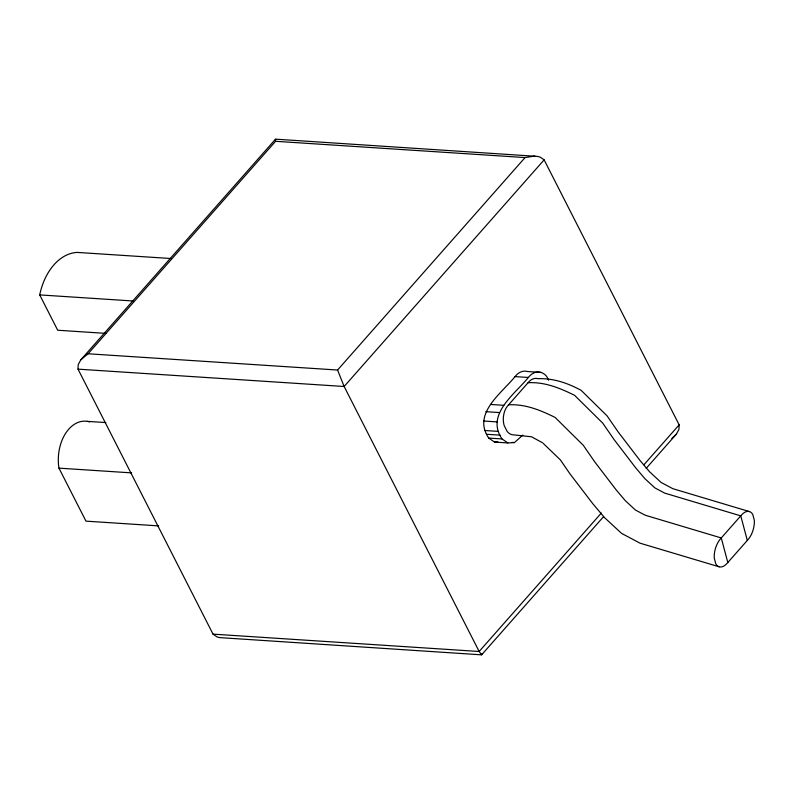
<?xml version="1.0" encoding="UTF-8"?>
<svg xmlns="http://www.w3.org/2000/svg" width="794" height="794" viewBox="0 0 794 794"><rect width="100%" height="100%" fill="white"/><g stroke="black" fill="none" stroke-linecap="round" stroke-linejoin="round"><path stroke-width="1.19" d="M522.819 435.082L514.443 442.566L507.862 442.943L494.553 442.079L488.717 438.06C472.053 413.565 501.649 393.298 515.038 376.604A20.932 14.183 -86.3 0 1 527.534 371.523L540.843 372.386M507.862 442.943L502.016 438.933C485.362 414.438 514.959 394.171 528.347 377.468A20.932 14.183 -86.3 0 1 546.679 376.406L548.604 380.177M646.137 468.4L676.428 434.08L678.949 429.356L679.148 424.85L544.128 159.862L540.267 157.172L537.677 156.408L275.538 139.158L80.74 359.92L78.209 364.644L78.01 369.15L213.03 634.138L216.901 636.828L219.481 637.592L481.621 654.842L603.579 516.636M80.74 359.92L88.084 353.777L275.568 141.302L275.359 139.436L275.915 139.347M88.084 353.777L337.569 370.034L525.062 157.569L534.769 156.051M544.128 159.862L344.139 386.489L78.01 369.15M542.788 442.933L531.613 436.799L511.842 434.675A16.614 11.255 -86.3 0 1 507.197 431.489L504.15 425.495A16.614 11.255 -86.3 0 1 508.597 404.801L528.089 382.708A16.614 11.255 -86.3 0 1 538.014 378.678C553.676 378.143 567.809 383.125 581.158 390.35L607.063 415.848L618.129 431.906L639.805 460.232L649.522 471.725L661.154 482.484L672.816 488.677L749.516 511.604M601.286 513.093L479.159 651.487L213.03 634.138M643.904 464.788L679.148 424.85M747.313 540.426L740.762 515.862L721.27 537.955A16.614 8.843 -73.2 0 0 714.272 558.132L715.801 563.849A16.614 8.843 -73.2 0 0 727.81 562.519L747.313 540.426A16.614 8.843 -73.2 0 0 754.31 520.239L752.781 514.522A16.614 8.843 -73.2 0 0 740.762 515.862L664.707 493.114L654.901 487.913L644.728 478.504L635.577 467.666L614.169 439.697L602.775 423.172L574.578 395.313C559.959 388.137 545.051 381.854 528.089 382.708M676.428 434.08L671.913 438.397M494.553 442.079L497.848 441.891M275.568 141.302L525.062 157.569M170.839 258.516L77.197 252.413A56.672 38.41 -86.3 0 0 39.7 294.902L57.704 330.235L105.751 333.371M39.7 294.902L133.332 301.005M515.038 376.604L528.347 377.468M490.464 404.444L503.773 405.307M485.849 411.679L499.158 412.552M483.834 421.038L497.143 421.912M484.866 430.507L498.175 431.38M486.791 434.288L500.101 435.152M488.717 438.06L502.016 438.933M512.031 442.407L514.443 442.566M87.32 421.356L105.8 422.567M89.722 421.922A36.842 24.971 -86.3 0 0 58.964 468.142L131.655 472.887M158.661 525.886L85.97 521.142L58.964 468.142M508.597 404.801C525.549 403.948 540.456 410.23 555.075 417.406L583.282 445.275L594.676 461.8L616.075 489.759L625.235 500.597L635.408 510.016L645.214 515.217L721.27 537.955L727.81 562.519M719.066 566.777L640.024 543.175L621.573 533.379L604.621 517.698L592.88 503.803L570.181 474.147L560.296 459.805L543.443 443.608M337.569 370.034L344.139 386.489L479.159 651.487L481.621 654.842L481.799 653.839"/></g></svg>
